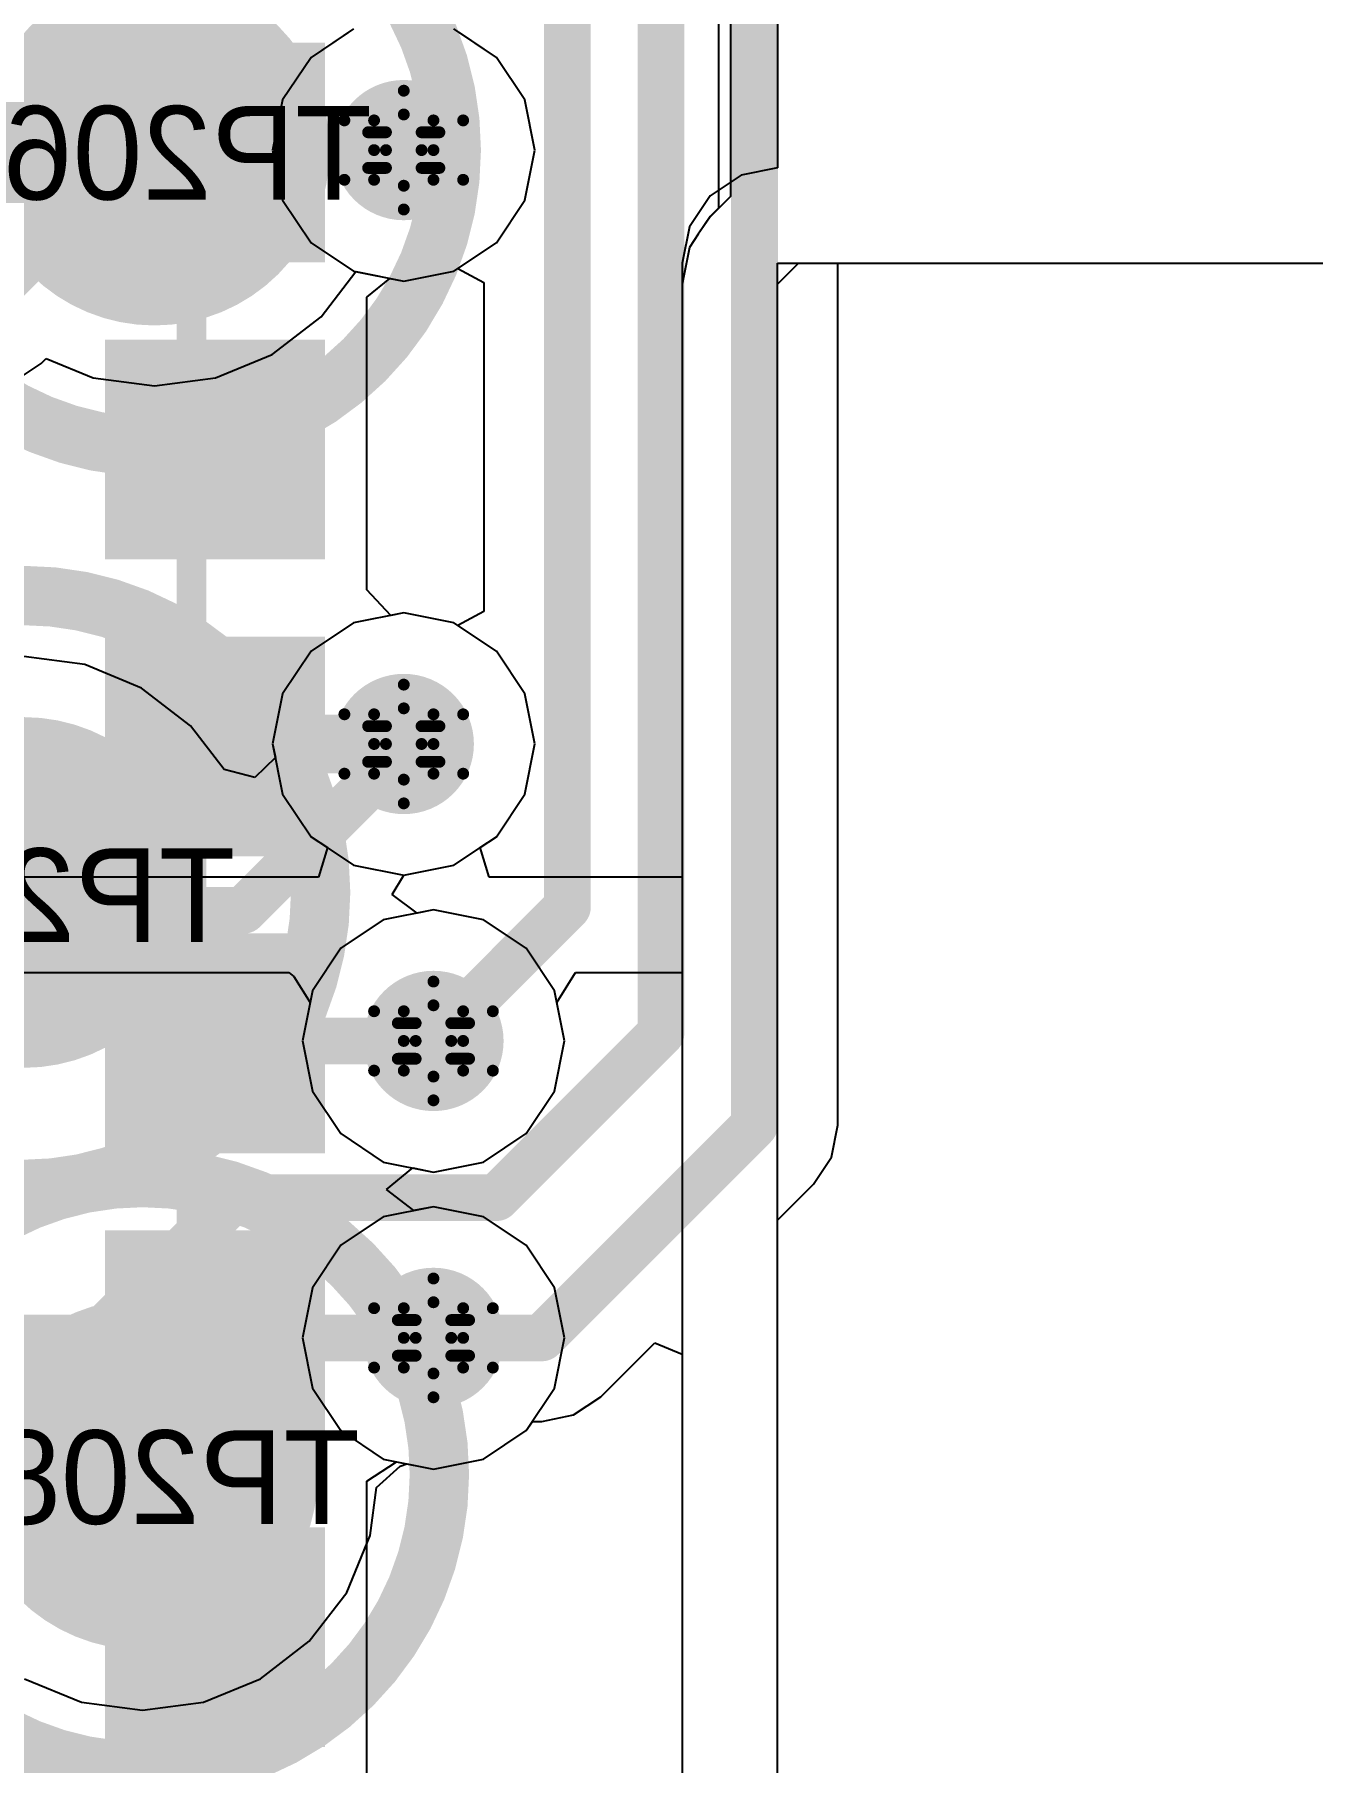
# Model space of a CAD drawing. Header units: millimetres. Extents: x 5 to 399, y 5 to 287.
# Drawn here: x 241.53 to 247, y 139.95 to 147.34 of the extents above; entities that cross this region are included whole.
import ezdxf

# ---------------------------------------------------------------- set-up
doc = ezdxf.new("R2010")
doc.units = ezdxf.units.MM
for name, color, linetype in [('BottomLayer', 5, 'Continuous'), ('BottomOverlay', 54, 'Continuous'), ('BottomPaste', 16, 'Continuous'), ('BottomSolder', 6, 'Continuous'), ('DrillDrawing', 1, 'Continuous'), ('DrillGuide', 244, 'Continuous'), ('MidLayer1', 16, 'Continuous'), ('MidLayer2', 76, 'Continuous'), ('MultiLayer', 9, 'Continuous'), ('TopLayer', 1, 'Continuous'), ('TopOverlay', 2, 'Continuous'), ('TopPaste', 8, 'Continuous'), ('TopSolder', 216, 'Continuous'), ('ViaHoleLayer', 16, 'Continuous')]:
    doc.layers.add(name, color=color, linetype=linetype)

# ---------------------------------------------------------------- blocks, each defined once
blk = doc.blocks.new('TP1_5MM_B_51')
at = {"layer": 'BottomLayer', "const_width": 0.75}
blk.add_lwpolyline([(-0.375, 0, 1), (0.375, 0, 1)], format="xyb", close=True, dxfattribs=at)
at = {"layer": 'BottomOverlay'}
for points, const_width in [([(1.27, 0, 1), (-1.27, 0, 1)], 0.254), ([(-1.3335, 0, 1), (-1.2065, 0, 1)], 0.127), ([(1.2065, 0, 1), (1.3335, 0, 1)], 0.127)]:
    blk.add_lwpolyline(points, format="xyb", close=True, dxfattribs=dict(at, const_width=const_width))
at = {"layer": 'BottomPaste', "const_width": 0.75}
blk.add_lwpolyline([(-0.375, 0, 1), (0.375, 0, 1)], format="xyb", close=True, dxfattribs=at)
at = {"layer": 'BottomSolder', "const_width": 0.75}
blk.add_lwpolyline([(-0.375, 0, 1), (0.375, 0, 1)], format="xyb", close=True, dxfattribs=at)
blk = doc.blocks.new('TP1_5MM_B_71')
at = {"layer": 'BottomLayer', "const_width": 0.75}
blk.add_lwpolyline([(-0.375, 0, 1), (0.375, 0, 1)], format="xyb", close=True, dxfattribs=at)
at = {"layer": 'BottomOverlay'}
for points, const_width in [([(1.27, 0, 1), (-1.27, 0, 1)], 0.254), ([(-1.3335, 0, 1), (-1.2065, 0, 1)], 0.127), ([(1.2065, 0, 1), (1.3335, 0, 1)], 0.127)]:
    blk.add_lwpolyline(points, format="xyb", close=True, dxfattribs=dict(at, const_width=const_width))
at = {"layer": 'BottomPaste', "const_width": 0.75}
blk.add_lwpolyline([(-0.375, 0, 1), (0.375, 0, 1)], format="xyb", close=True, dxfattribs=at)
at = {"layer": 'BottomSolder', "const_width": 0.75}
blk.add_lwpolyline([(-0.375, 0, 1), (0.375, 0, 1)], format="xyb", close=True, dxfattribs=at)
blk = doc.blocks.new('TP1_5MM_B_161')
at = {"layer": 'BottomLayer', "const_width": 0.75}
blk.add_lwpolyline([(-0.375, 0, 1), (0.375, 0, 1)], format="xyb", close=True, dxfattribs=at)
at = {"layer": 'BottomOverlay'}
for points, const_width in [([(1.27, 0, 1), (-1.27, 0, 1)], 0.254), ([(-1.3335, 0, 1), (-1.2065, 0, 1)], 0.127), ([(1.2065, 0, 1), (1.3335, 0, 1)], 0.127)]:
    blk.add_lwpolyline(points, format="xyb", close=True, dxfattribs=dict(at, const_width=const_width))
at = {"layer": 'BottomPaste', "const_width": 0.75}
blk.add_lwpolyline([(-0.375, 0, 1), (0.375, 0, 1)], format="xyb", close=True, dxfattribs=at)
at = {"layer": 'BottomSolder', "const_width": 0.75}
blk.add_lwpolyline([(-0.375, 0, 1), (0.375, 0, 1)], format="xyb", close=True, dxfattribs=at)
blk = doc.blocks.new('CON_SMD_50P_ERNI_154765_279')
at = {"layer": 'TopLayer'}
for points in [[(-12.3, 2.4), (-13.1, 2.4), (-12.3, 1.6), (-13.1, 1.6)], [(-11.03, 2.4), (-11.83, 2.4), (-11.03, 1.6), (-11.83, 1.6)], [(-9.76, 2.4), (-10.56, 2.4), (-9.76, 1.6), (-10.56, 1.6)], [(-8.49, 2.4), (-9.29, 2.4), (-8.49, 1.6), (-9.29, 1.6)], [(-7.22, 2.4), (-8.02, 2.4), (-7.22, 1.6), (-8.02, 1.6)], [(-5.95, 2.4), (-6.75, 2.4), (-5.95, 1.6), (-6.75, 1.6)]]:
    blk.add_solid(points, dxfattribs=at)
at = {"layer": 'TopOverlay', "const_width": 0.127}
for points in [[(-12.946, 2.1746, -0.414214), (-12.846, 2.2746)], [(-12.546, 2.2746, -0.414214), (-12.446, 2.1746)], [(-11.676, 2.1746, -0.414214), (-11.576, 2.2746)], [(-11.276, 2.2746, -0.414214), (-11.176, 2.1746)], [(-10.406, 2.1746, -0.414214), (-10.306, 2.2746)], [(-10.006, 2.2746, -0.414214), (-9.906, 2.1746)], [(-9.136, 2.1746, -0.414214), (-9.036, 2.2746)], [(-8.736, 2.2746, -0.414214), (-8.636, 2.1746)], [(-7.866, 2.1746, -0.414214), (-7.766, 2.2746)], [(-7.466, 2.2746, -0.414214), (-7.366, 2.1746)], [(-6.596, 2.1746, -0.414214), (-6.496, 2.2746)], [(-6.196, 2.2746, -0.414214), (-6.096, 2.1746)]]:
    blk.add_lwpolyline(points, format="xyb", dxfattribs=at)
for points in [[(-12.846, 2.2746), (-12.546, 2.2746)], [(-11.576, 2.2746), (-11.276, 2.2746)], [(-10.306, 2.2746), (-10.006, 2.2746)], [(-9.036, 2.2746), (-8.736, 2.2746)], [(-7.766, 2.2746), (-7.466, 2.2746)], [(-6.496, 2.2746), (-6.196, 2.2746)], [(-12.946, 2.1746), (-12.946, 1.6619)], [(-12.446, 2.1746), (-12.446, 1.6619)], [(-11.676, 2.1746), (-11.676, 1.6619)], [(-11.176, 2.1746), (-11.176, 1.6619)], [(-10.406, 2.1746), (-10.406, 1.6619)], [(-9.906, 2.1746), (-9.906, 1.6619)], [(-9.136, 2.1746), (-9.136, 1.6619)], [(-8.636, 2.1746), (-8.636, 1.6619)], [(-7.866, 2.1746), (-7.866, 1.6619)], [(-7.366, 2.1746), (-7.366, 1.6619)], [(-6.596, 2.1746), (-6.596, 1.6619)], [(-6.096, 2.1746), (-6.096, 1.6619)], [(-17.1501, 2.1), (-8.5, 2.1)], [(-8.5, 2.1), (17.1501, 2.1)], [(-12.946, 1.6619), (-12.946, 1.6135)], [(-12.446, 1.6619), (-12.446, 1.6135)], [(-11.676, 1.6619), (-11.676, 1.6135)], [(-11.176, 1.6619), (-11.176, 1.6135)], [(-10.406, 1.6619), (-10.406, 1.6135)], [(-9.906, 1.6619), (-9.906, 1.6135)], [(-9.136, 1.6619), (-9.136, 1.6135)], [(-8.636, 1.6619), (-8.636, 1.6135)], [(-7.866, 1.6619), (-7.866, 1.6135)], [(-7.366, 1.6619), (-7.366, 1.6135)], [(-6.596, 1.6619), (-6.596, 1.6135)], [(-6.096, 1.6619), (-6.096, 1.6135)], [(-12.946, 1.6135), (-12.446, 1.6135)], [(-11.676, 1.6135), (-11.176, 1.6135)], [(-10.406, 1.6135), (-9.906, 1.6135)], [(-9.136, 1.6135), (-8.636, 1.6135)], [(-7.866, 1.6135), (-7.366, 1.6135)], [(-6.596, 1.6135), (-6.096, 1.6135)]]:
    blk.add_lwpolyline(points, dxfattribs=at)
at = {"layer": 'TopOverlay', "const_width": 0.0635}
for points in [[(-12.8777, 2.2746, 1), (-12.8142, 2.2746, 1)], [(-12.8778, 2.2746, 1), (-12.8143, 2.2746, 1)], [(-12.5777, 2.2746, 1), (-12.5142, 2.2746, 1)], [(-12.5777, 2.2746, 1), (-12.5142, 2.2746, 1)], [(-11.6077, 2.2746, 1), (-11.5442, 2.2746, 1)], [(-11.6078, 2.2746, 1), (-11.5443, 2.2746, 1)], [(-11.3077, 2.2746, 1), (-11.2442, 2.2746, 1)], [(-11.3077, 2.2746, 1), (-11.2442, 2.2746, 1)], [(-10.3377, 2.2746, 1), (-10.2742, 2.2746, 1)], [(-10.3378, 2.2746, 1), (-10.2743, 2.2746, 1)], [(-10.0377, 2.2746, 1), (-9.9742, 2.2746, 1)], [(-10.0377, 2.2746, 1), (-9.9742, 2.2746, 1)], [(-9.0677, 2.2746, 1), (-9.0042, 2.2746, 1)], [(-9.0678, 2.2746, 1), (-9.0043, 2.2746, 1)], [(-8.7677, 2.2746, 1), (-8.7042, 2.2746, 1)], [(-8.7677, 2.2746, 1), (-8.7042, 2.2746, 1)], [(-7.7977, 2.2746, 1), (-7.7342, 2.2746, 1)], [(-7.7978, 2.2746, 1), (-7.7343, 2.2746, 1)], [(-7.4977, 2.2746, 1), (-7.4342, 2.2746, 1)], [(-7.4977, 2.2746, 1), (-7.4342, 2.2746, 1)], [(-6.5277, 2.2746, 1), (-6.4642, 2.2746, 1)], [(-6.5278, 2.2746, 1), (-6.4643, 2.2746, 1)], [(-6.2277, 2.2746, 1), (-6.1642, 2.2746, 1)], [(-6.2277, 2.2746, 1), (-6.1642, 2.2746, 1)], [(-12.9778, 2.1746, 1), (-12.9143, 2.1746, 1)], [(-12.9778, 2.1746, 1), (-12.9143, 2.1746, 1)], [(-12.4778, 2.1746, 1), (-12.4142, 2.1746, 1)], [(-12.4778, 2.1746, 1), (-12.4142, 2.1746, 1)], [(-11.7078, 2.1746, 1), (-11.6443, 2.1746, 1)], [(-11.7078, 2.1746, 1), (-11.6443, 2.1746, 1)], [(-11.2078, 2.1746, 1), (-11.1442, 2.1746, 1)], [(-11.2078, 2.1746, 1), (-11.1442, 2.1746, 1)], [(-10.4378, 2.1746, 1), (-10.3743, 2.1746, 1)], [(-10.4378, 2.1746, 1), (-10.3743, 2.1746, 1)], [(-9.9377, 2.1746, 1), (-9.8742, 2.1746, 1)], [(-9.9377, 2.1746, 1), (-9.8742, 2.1746, 1)], [(-9.1678, 2.1746, 1), (-9.1043, 2.1746, 1)], [(-9.1678, 2.1746, 1), (-9.1043, 2.1746, 1)], [(-8.6677, 2.1746, 1), (-8.6042, 2.1746, 1)], [(-8.6677, 2.1746, 1), (-8.6042, 2.1746, 1)], [(-7.8978, 2.1746, 1), (-7.8343, 2.1746, 1)], [(-7.8978, 2.1746, 1), (-7.8343, 2.1746, 1)], [(-7.3977, 2.1746, 1), (-7.3342, 2.1746, 1)], [(-7.3977, 2.1746, 1), (-7.3342, 2.1746, 1)], [(-6.6278, 2.1746, 1), (-6.5643, 2.1746, 1)], [(-6.6278, 2.1746, 1), (-6.5643, 2.1746, 1)], [(-6.1277, 2.1746, 1), (-6.0642, 2.1746, 1)], [(-6.1277, 2.1746, 1), (-6.0642, 2.1746, 1)], [(-8.5318, 2.1, 1), (-8.4683, 2.1, 1)], [(-8.5318, 2.1, 1), (-8.4683, 2.1, 1)], [(-12.9778, 1.6619, 1), (-12.9143, 1.6619, 1)], [(-12.9778, 1.6619, 1), (-12.9143, 1.6619, 1)], [(-12.4778, 1.6619, 1), (-12.4142, 1.6619, 1)], [(-12.4778, 1.6619, 1), (-12.4142, 1.6619, 1)], [(-11.7078, 1.6619, 1), (-11.6443, 1.6619, 1)], [(-11.7078, 1.6619, 1), (-11.6443, 1.6619, 1)], [(-11.2078, 1.6619, 1), (-11.1442, 1.6619, 1)], [(-11.2078, 1.6619, 1), (-11.1442, 1.6619, 1)], [(-10.4378, 1.6619, 1), (-10.3743, 1.6619, 1)], [(-10.4378, 1.6619, 1), (-10.3743, 1.6619, 1)], [(-9.9377, 1.6619, 1), (-9.8742, 1.6619, 1)], [(-9.9377, 1.6619, 1), (-9.8742, 1.6619, 1)], [(-9.1678, 1.6619, 1), (-9.1043, 1.6619, 1)], [(-9.1678, 1.6619, 1), (-9.1043, 1.6619, 1)], [(-8.6677, 1.6619, 1), (-8.6042, 1.6619, 1)], [(-8.6677, 1.6619, 1), (-8.6042, 1.6619, 1)], [(-7.8978, 1.6619, 1), (-7.8343, 1.6619, 1)], [(-7.8978, 1.6619, 1), (-7.8343, 1.6619, 1)], [(-7.3977, 1.6619, 1), (-7.3342, 1.6619, 1)], [(-7.3977, 1.6619, 1), (-7.3342, 1.6619, 1)], [(-6.6278, 1.6619, 1), (-6.5643, 1.6619, 1)], [(-6.6278, 1.6619, 1), (-6.5643, 1.6619, 1)], [(-6.1277, 1.6619, 1), (-6.0642, 1.6619, 1)], [(-6.1277, 1.6619, 1), (-6.0642, 1.6619, 1)], [(-12.9778, 1.6135, 1), (-12.9143, 1.6135, 1)], [(-12.9778, 1.6135, 1), (-12.9143, 1.6135, 1)], [(-12.4778, 1.6135, 1), (-12.4142, 1.6135, 1)], [(-12.4778, 1.6135, 1), (-12.4142, 1.6135, 1)], [(-11.7078, 1.6135, 1), (-11.6443, 1.6135, 1)], [(-11.7078, 1.6135, 1), (-11.6443, 1.6135, 1)], [(-11.2078, 1.6135, 1), (-11.1442, 1.6135, 1)], [(-11.2078, 1.6135, 1), (-11.1442, 1.6135, 1)], [(-10.4378, 1.6135, 1), (-10.3743, 1.6135, 1)], [(-10.4378, 1.6135, 1), (-10.3743, 1.6135, 1)], [(-9.9377, 1.6135, 1), (-9.8742, 1.6135, 1)], [(-9.9377, 1.6135, 1), (-9.8742, 1.6135, 1)], [(-9.1678, 1.6135, 1), (-9.1043, 1.6135, 1)], [(-9.1678, 1.6135, 1), (-9.1043, 1.6135, 1)], [(-8.6677, 1.6135, 1), (-8.6042, 1.6135, 1)], [(-8.6677, 1.6135, 1), (-8.6042, 1.6135, 1)], [(-7.8978, 1.6135, 1), (-7.8343, 1.6135, 1)], [(-7.8978, 1.6135, 1), (-7.8343, 1.6135, 1)], [(-7.3977, 1.6135, 1), (-7.3342, 1.6135, 1)], [(-7.3977, 1.6135, 1), (-7.3342, 1.6135, 1)], [(-6.6278, 1.6135, 1), (-6.5643, 1.6135, 1)], [(-6.6278, 1.6135, 1), (-6.5643, 1.6135, 1)], [(-6.1277, 1.6135, 1), (-6.0642, 1.6135, 1)], [(-6.1277, 1.6135, 1), (-6.0642, 1.6135, 1)]]:
    blk.add_lwpolyline(points, format="xyb", close=True, dxfattribs=at)
at = {"layer": 'TopPaste'}
for points in [[(-12.3, 2.4), (-13.1, 2.4), (-12.3, 1.6), (-13.1, 1.6)], [(-11.03, 2.4), (-11.83, 2.4), (-11.03, 1.6), (-11.83, 1.6)], [(-9.76, 2.4), (-10.56, 2.4), (-9.76, 1.6), (-10.56, 1.6)], [(-8.49, 2.4), (-9.29, 2.4), (-8.49, 1.6), (-9.29, 1.6)], [(-7.22, 2.4), (-8.02, 2.4), (-7.22, 1.6), (-8.02, 1.6)], [(-5.95, 2.4), (-6.75, 2.4), (-5.95, 1.6), (-6.75, 1.6)]]:
    blk.add_solid(points, dxfattribs=at)
at = {"layer": 'TopSolder'}
for points in [[(-12.23, 2.47), (-13.17, 2.47), (-12.23, 1.53), (-13.17, 1.53)], [(-10.96, 2.47), (-11.9, 2.47), (-10.96, 1.53), (-11.9, 1.53)], [(-9.69, 2.47), (-10.63, 2.47), (-9.69, 1.53), (-10.63, 1.53)], [(-8.42, 2.47), (-9.36, 2.47), (-8.42, 1.53), (-9.36, 1.53)], [(-7.15, 2.47), (-8.09, 2.47), (-7.15, 1.53), (-8.09, 1.53)], [(-5.88, 2.47), (-6.82, 2.47), (-5.88, 1.53), (-6.82, 1.53)]]:
    blk.add_solid(points, dxfattribs=at)

msp = doc.modelspace()

# ---------------------------------------------------------------- linework, layer by layer
at = {"layer": 'BottomLayer'}
for p, q in [((242.7602, 146.1324), (242.9085, 146.3257)), ((242.9085, 146.3257), (243.1138, 146.2848)), ((243.1138, 146.2848), (243.3284, 146.3275)), ((243.3284, 146.3275), (243.3449, 146.3386)), ((243.3449, 146.3386), (243.4569, 146.2787)), ((244.9707, 142.6755), (244.9707, 146.3618)), ((244.9707, 146.3618), (249.2026, 146.3618)), ((243.4569, 146.2787), (243.4569, 144.8725)), ((242.5513, 145.9721), (242.7602, 146.1324)), ((241.5627, 145.9329), (241.5846, 145.9547)), ((241.5846, 145.9547), (241.7859, 145.8713)), ((242.308, 145.8713), (242.5513, 145.9721)), ((241.447, 145.8555), (241.5627, 145.9329)), ((241.7859, 145.8713), (242.047, 145.837)), ((242.047, 145.837), (242.308, 145.8713)), ((243.1138, 144.8664), (242.8992, 144.8237)), ((243.3284, 144.8237), (243.1138, 144.8664)), ((243.4569, 144.8725), (243.3449, 144.8126)), ((242.8992, 144.8237), (242.7173, 144.7021)), ((243.3449, 144.8126), (243.3284, 144.8237)), ((242.7173, 144.7021), (242.5957, 144.5202)), ((241.7492, 144.6449), (241.4882, 144.6792)), ((241.9925, 144.5441), (241.7492, 144.6449)), ((242.2014, 144.3838), (241.9925, 144.5441)), ((242.5957, 144.5202), (242.553, 144.3056)), ((242.3454, 144.1961), (242.2014, 144.3838)), ((242.553, 144.3056), (242.5646, 144.2474)), ((242.4762, 144.1616), (242.3454, 144.1961)), ((242.5646, 144.2474), (242.4762, 144.1616)), ((244.9435, 142.539), (244.9707, 142.6755)), ((244.8661, 142.4232), (244.9435, 142.539)), ((244.7124, 142.2695), (244.8661, 142.4232)), ((244.7124, 136.7035), (244.7124, 142.2695)), ((243.9562, 141.5133), (244.1872, 141.7443)), ((244.1872, 141.7443), (244.3046, 141.6957)), ((244.3046, 141.6957), (244.3046, 136.794)), ((243.8404, 141.4359), (243.9562, 141.5133)), ((243.6373, 141.3691), (243.6638, 141.4087)), ((243.6638, 141.4087), (243.7039, 141.4087)), ((243.7039, 141.4087), (243.8404, 141.4359)), ((243.4554, 141.2475), (243.6373, 141.3691)), ((243.0983, 141.2167), (243.1269, 141.2275)), ((243.1269, 141.2275), (243.2408, 141.2048)), ((243.2408, 141.2048), (243.4554, 141.2475)), ((242.9975, 141.1256), (243.0983, 141.2167)), ((242.9705, 140.9203), (242.9975, 141.1256)), ((242.8697, 140.6771), (242.9705, 140.9203)), ((242.7094, 140.4682), (242.8697, 140.6771)), ((242.5005, 140.3079), (242.7094, 140.4682)), ((241.4919, 140.3079), (241.7351, 140.2071)), ((242.2572, 140.2071), (242.5005, 140.3079)), ((241.7351, 140.2071), (241.9962, 140.1728)), ((241.9962, 140.1728), (242.2572, 140.2071))]:
    msp.add_line(p, q, dxfattribs=at)
at = {"layer": 'BottomLayer', "const_width": 0.2}
for points in [[(244.6138, 142.6755), (244.6138, 148.7115)], [(244.2138, 143.0688), (244.2138, 148.5458)], [(243.8138, 143.6086), (243.8138, 148.3801)], [(241.3104, 146.1852), (241.9708, 146.8456)], [(241.5644, 146.744), (241.666, 146.8456)], [(241.666, 146.8456), (241.9708, 146.8456)], [(241.9708, 146.8456), (242.047, 146.8456)], [(242.047, 146.8456), (243.1138, 146.8456)], [(243.1138, 144.2802), (243.1138, 144.3056)], [(242.428, 143.5944), (243.1138, 144.2802)], [(239.2022, 143.5944), (242.428, 143.5944)], [(243.2408, 143.0356), (243.8138, 143.6086)], [(243.5106, 142.3656), (244.2138, 143.0688)], [(243.7039, 141.7656), (244.6138, 142.6755)], [(241.793, 141.7656), (242.393, 142.3656)], [(242.393, 142.3656), (243.5106, 142.3656)], [(240.1928, 141.7656), (241.793, 141.7656)], [(243.2408, 141.7656), (243.7039, 141.7656)]]:
    msp.add_lwpolyline(points, dxfattribs=at)
at = {"layer": 'BottomLayer'}
for points, const_width in [([(242.9638, 146.8456, 1), (243.2638, 146.8456, 1)], 0.3), ([(241.616, 146.8456, 1), (241.716, 146.8456, 1)], 0.1), ([(241.616, 146.8456, 1), (241.716, 146.8456, 1)], 0.1), ([(241.9208, 146.8456, 1), (242.0208, 146.8456, 1)], 0.1), ([(241.9208, 146.8456, 1), (242.0208, 146.8456, 1)], 0.1), ([(241.9208, 146.8456, 1), (242.0208, 146.8456, 1)], 0.1), ([(241.997, 146.8456, 1), (242.097, 146.8456, 1)], 0.1), ([(241.997, 146.8456, 1), (242.097, 146.8456, 1)], 0.1), ([(243.0638, 146.8456, 1), (243.1638, 146.8456, 1)], 0.1), ([(241.5144, 146.744, 1), (241.6144, 146.744, 1)], 0.1), ([(242.9638, 144.3056, 1), (243.2638, 144.3056, 1)], 0.3), ([(243.0638, 144.3056, 1), (243.1638, 144.3056, 1)], 0.1), ([(243.0638, 144.2802, 1), (243.1638, 144.2802, 1)], 0.1), ([(243.0638, 144.2802, 1), (243.1638, 144.2802, 1)], 0.1), ([(242.378, 143.5944, 1), (242.478, 143.5944, 1)], 0.1), ([(242.378, 143.5944, 1), (242.478, 143.5944, 1)], 0.1), ([(243.7638, 143.6086, 1), (243.8638, 143.6086, 1)], 0.1), ([(243.7638, 143.6086, 1), (243.8638, 143.6086, 1)], 0.1), ([(243.0908, 143.0356, 1), (243.3908, 143.0356, 1)], 0.3), ([(244.1638, 143.0688, 1), (244.2638, 143.0688, 1)], 0.1), ([(244.1638, 143.0688, 1), (244.2638, 143.0688, 1)], 0.1), ([(243.1908, 143.0356, 1), (243.2908, 143.0356, 1)], 0.1), ([(244.5638, 142.6755, 1), (244.6638, 142.6755, 1)], 0.1), ([(244.5638, 142.6755, 1), (244.6638, 142.6755, 1)], 0.1), ([(242.343, 142.3656, 1), (242.443, 142.3656, 1)], 0.1), ([(242.343, 142.3656, 1), (242.443, 142.3656, 1)], 0.1), ([(243.4606, 142.3656, 1), (243.5606, 142.3656, 1)], 0.1), ([(243.4606, 142.3656, 1), (243.5606, 142.3656, 1)], 0.1), ([(243.0908, 141.7656, 1), (243.3908, 141.7656, 1)], 0.3), ([(241.743, 141.7656, 1), (241.843, 141.7656, 1)], 0.1), ([(241.743, 141.7656, 1), (241.843, 141.7656, 1)], 0.1), ([(243.1908, 141.7656, 1), (243.2908, 141.7656, 1)], 0.1), ([(243.6539, 141.7656, 1), (243.7539, 141.7656, 1)], 0.1), ([(243.6539, 141.7656, 1), (243.7539, 141.7656, 1)], 0.1)]:
    msp.add_lwpolyline(points, format="xyb", close=True, dxfattribs=dict(at, const_width=const_width))
at = {"layer": 'DrillDrawing', "const_width": 0.0508}
for points in [[(242.9868, 146.9726), (243.1138, 147.0996)], [(243.1138, 147.0996), (243.2408, 146.9726)], [(242.8598, 146.9726), (242.9868, 146.8456)], [(242.8598, 146.9726), (242.9868, 146.9726)], [(243.0376, 146.9218), (243.1138, 146.998)], [(243.1138, 146.998), (243.19, 146.9218)], [(243.2408, 146.9726), (243.3678, 146.9726)], [(243.2408, 146.8456), (243.3678, 146.9726)], [(242.9614, 146.9218), (243.0376, 146.8456)], [(242.9614, 146.9218), (243.0376, 146.9218)], [(243.19, 146.9218), (243.2662, 146.9218)], [(243.19, 146.8456), (243.2662, 146.9218)], [(242.8598, 146.7186), (242.9868, 146.8456)], [(242.9614, 146.7694), (243.0376, 146.8456)], [(243.19, 146.8456), (243.2662, 146.7694)], [(243.2408, 146.8456), (243.3678, 146.7186)], [(242.9614, 146.7694), (243.0376, 146.7694)], [(243.0376, 146.7694), (243.1138, 146.6932)], [(243.1138, 146.6932), (243.19, 146.7694)], [(243.19, 146.7694), (243.2662, 146.7694)], [(242.8598, 146.7186), (242.9868, 146.7186)], [(242.9868, 146.7186), (243.1138, 146.5916)], [(243.1138, 146.5916), (243.2408, 146.7186)], [(243.2408, 146.7186), (243.3678, 146.7186)], [(242.9868, 144.4326), (243.1138, 144.5596)], [(243.1138, 144.5596), (243.2408, 144.4326)], [(243.0376, 144.3818), (243.1138, 144.458)], [(243.1138, 144.458), (243.19, 144.3818)], [(242.8598, 144.4326), (242.9868, 144.3056)], [(242.8598, 144.4326), (242.9868, 144.4326)], [(242.9614, 144.3818), (243.0376, 144.3056)], [(242.9614, 144.3818), (243.0376, 144.3818)], [(243.19, 144.3818), (243.2662, 144.3818)], [(243.19, 144.3056), (243.2662, 144.3818)], [(243.2408, 144.4326), (243.3678, 144.4326)], [(243.2408, 144.3056), (243.3678, 144.4326)], [(242.8598, 144.1786), (242.9868, 144.3056)], [(242.9614, 144.2294), (243.0376, 144.3056)], [(243.19, 144.3056), (243.2662, 144.2294)], [(243.2408, 144.3056), (243.3678, 144.1786)], [(242.9614, 144.2294), (243.0376, 144.2294)], [(243.0376, 144.2294), (243.1138, 144.1532)], [(243.1138, 144.1532), (243.19, 144.2294)], [(243.19, 144.2294), (243.2662, 144.2294)], [(242.8598, 144.1786), (242.9868, 144.1786)], [(242.9868, 144.1786), (243.1138, 144.0516)], [(243.1138, 144.0516), (243.2408, 144.1786)], [(243.2408, 144.1786), (243.3678, 144.1786)], [(243.1138, 143.1626), (243.2408, 143.2896)], [(243.2408, 143.2896), (243.3678, 143.1626)], [(242.9868, 143.1626), (243.1138, 143.0356)], [(242.9868, 143.1626), (243.1138, 143.1626)], [(243.1646, 143.1118), (243.2408, 143.188)], [(243.2408, 143.188), (243.317, 143.1118)], [(243.3678, 143.1626), (243.4948, 143.1626)], [(243.3678, 143.0356), (243.4948, 143.1626)], [(243.0884, 143.1118), (243.1646, 143.0356)], [(243.0884, 143.1118), (243.1646, 143.1118)], [(243.317, 143.1118), (243.3932, 143.1118)], [(243.317, 143.0356), (243.3932, 143.1118)], [(242.9868, 142.9086), (243.1138, 143.0356)], [(243.0884, 142.9594), (243.1646, 143.0356)], [(243.317, 143.0356), (243.3932, 142.9594)], [(243.3678, 143.0356), (243.4948, 142.9086)], [(242.9868, 142.9086), (243.1138, 142.9086)], [(243.0884, 142.9594), (243.1646, 142.9594)], [(243.1138, 142.9086), (243.2408, 142.7816)], [(243.1646, 142.9594), (243.2408, 142.8832)], [(243.2408, 142.8832), (243.317, 142.9594)], [(243.2408, 142.7816), (243.3678, 142.9086)], [(243.317, 142.9594), (243.3932, 142.9594)], [(243.3678, 142.9086), (243.4948, 142.9086)], [(243.1138, 141.8926), (243.2408, 142.0196)], [(243.2408, 142.0196), (243.3678, 141.8926)], [(242.9868, 141.8926), (243.1138, 141.7656)], [(242.9868, 141.8926), (243.1138, 141.8926)], [(243.1646, 141.8418), (243.2408, 141.918)], [(243.2408, 141.918), (243.317, 141.8418)], [(243.3678, 141.8926), (243.4948, 141.8926)], [(243.3678, 141.7656), (243.4948, 141.8926)], [(243.0884, 141.8418), (243.1646, 141.7656)], [(243.0884, 141.8418), (243.1646, 141.8418)], [(243.317, 141.8418), (243.3932, 141.8418)], [(243.317, 141.7656), (243.3932, 141.8418)], [(242.9868, 141.6386), (243.1138, 141.7656)], [(243.0884, 141.6894), (243.1646, 141.7656)], [(243.317, 141.7656), (243.3932, 141.6894)], [(243.3678, 141.7656), (243.4948, 141.6386)], [(243.0884, 141.6894), (243.1646, 141.6894)], [(243.1646, 141.6894), (243.2408, 141.6132)], [(243.2408, 141.6132), (243.317, 141.6894)], [(243.317, 141.6894), (243.3932, 141.6894)], [(242.9868, 141.6386), (243.1138, 141.6386)], [(243.1138, 141.6386), (243.2408, 141.5116)], [(243.2408, 141.5116), (243.3678, 141.6386)], [(243.3678, 141.6386), (243.4948, 141.6386)]]:
    msp.add_lwpolyline(points, dxfattribs=at)
at = {"layer": 'DrillDrawing', "const_width": 0.0254}
for points in [[(243.1011, 147.0996, 1), (243.1265, 147.0996, 1)], [(243.1011, 147.0996, 1), (243.1265, 147.0996, 1)], [(242.8471, 146.9726, 1), (242.8725, 146.9726, 1)], [(242.8471, 146.9726, 1), (242.8725, 146.9726, 1)], [(242.9741, 146.9726, 1), (242.9995, 146.9726, 1)], [(242.9741, 146.9726, 1), (242.9995, 146.9726, 1)], [(243.1011, 146.998, 1), (243.1265, 146.998, 1)], [(243.1011, 146.998, 1), (243.1265, 146.998, 1)], [(243.2281, 146.9726, 1), (243.2535, 146.9726, 1)], [(243.2281, 146.9726, 1), (243.2535, 146.9726, 1)], [(243.3551, 146.9726, 1), (243.3805, 146.9726, 1)], [(243.3551, 146.9726, 1), (243.3805, 146.9726, 1)], [(242.9487, 146.9218, 1), (242.9741, 146.9218, 1)], [(242.9487, 146.9218, 1), (242.9741, 146.9218, 1)], [(243.0249, 146.9218, 1), (243.0503, 146.9218, 1)], [(243.0249, 146.9218, 1), (243.0503, 146.9218, 1)], [(243.1773, 146.9218, 1), (243.2027, 146.9218, 1)], [(243.1773, 146.9218, 1), (243.2027, 146.9218, 1)], [(243.2535, 146.9218, 1), (243.2789, 146.9218, 1)], [(243.2535, 146.9218, 1), (243.2789, 146.9218, 1)], [(242.9741, 146.8456, 1), (242.9995, 146.8456, 1)], [(242.9741, 146.8456, 1), (242.9995, 146.8456, 1)], [(243.0249, 146.8456, 1), (243.0503, 146.8456, 1)], [(243.0249, 146.8456, 1), (243.0503, 146.8456, 1)], [(243.1773, 146.8456, 1), (243.2027, 146.8456, 1)], [(243.1773, 146.8456, 1), (243.2027, 146.8456, 1)], [(243.2281, 146.8456, 1), (243.2535, 146.8456, 1)], [(243.2281, 146.8456, 1), (243.2535, 146.8456, 1)], [(242.9487, 146.7694, 1), (242.9741, 146.7694, 1)], [(242.9487, 146.7694, 1), (242.9741, 146.7694, 1)], [(243.0249, 146.7694, 1), (243.0503, 146.7694, 1)], [(243.0249, 146.7694, 1), (243.0503, 146.7694, 1)], [(243.1773, 146.7694, 1), (243.2027, 146.7694, 1)], [(243.1773, 146.7694, 1), (243.2027, 146.7694, 1)], [(243.2535, 146.7694, 1), (243.2789, 146.7694, 1)], [(243.2535, 146.7694, 1), (243.2789, 146.7694, 1)], [(242.8471, 146.7186, 1), (242.8725, 146.7186, 1)], [(242.8471, 146.7186, 1), (242.8725, 146.7186, 1)], [(242.9741, 146.7186, 1), (242.9995, 146.7186, 1)], [(242.9741, 146.7186, 1), (242.9995, 146.7186, 1)], [(243.1011, 146.6932, 1), (243.1265, 146.6932, 1)], [(243.1011, 146.6932, 1), (243.1265, 146.6932, 1)], [(243.2281, 146.7186, 1), (243.2535, 146.7186, 1)], [(243.2281, 146.7186, 1), (243.2535, 146.7186, 1)], [(243.3551, 146.7186, 1), (243.3805, 146.7186, 1)], [(243.3551, 146.7186, 1), (243.3805, 146.7186, 1)], [(243.1011, 146.5916, 1), (243.1265, 146.5916, 1)], [(243.1011, 146.5916, 1), (243.1265, 146.5916, 1)], [(243.1011, 144.5596, 1), (243.1265, 144.5596, 1)], [(243.1011, 144.5596, 1), (243.1265, 144.5596, 1)], [(243.1011, 144.458, 1), (243.1265, 144.458, 1)], [(243.1011, 144.458, 1), (243.1265, 144.458, 1)], [(242.8471, 144.4326, 1), (242.8725, 144.4326, 1)], [(242.8471, 144.4326, 1), (242.8725, 144.4326, 1)], [(242.9487, 144.3818, 1), (242.9741, 144.3818, 1)], [(242.9487, 144.3818, 1), (242.9741, 144.3818, 1)], [(242.9741, 144.4326, 1), (242.9995, 144.4326, 1)], [(242.9741, 144.4326, 1), (242.9995, 144.4326, 1)], [(243.0249, 144.3818, 1), (243.0503, 144.3818, 1)], [(243.0249, 144.3818, 1), (243.0503, 144.3818, 1)], [(243.1773, 144.3818, 1), (243.2027, 144.3818, 1)], [(243.1773, 144.3818, 1), (243.2027, 144.3818, 1)], [(243.2281, 144.4326, 1), (243.2535, 144.4326, 1)], [(243.2281, 144.4326, 1), (243.2535, 144.4326, 1)], [(243.2535, 144.3818, 1), (243.2789, 144.3818, 1)], [(243.2535, 144.3818, 1), (243.2789, 144.3818, 1)], [(243.3551, 144.4326, 1), (243.3805, 144.4326, 1)], [(243.3551, 144.4326, 1), (243.3805, 144.4326, 1)], [(242.9741, 144.3056, 1), (242.9995, 144.3056, 1)], [(242.9741, 144.3056, 1), (242.9995, 144.3056, 1)], [(243.0249, 144.3056, 1), (243.0503, 144.3056, 1)], [(243.0249, 144.3056, 1), (243.0503, 144.3056, 1)], [(243.1773, 144.3056, 1), (243.2027, 144.3056, 1)], [(243.1773, 144.3056, 1), (243.2027, 144.3056, 1)], [(243.2281, 144.3056, 1), (243.2535, 144.3056, 1)], [(243.2281, 144.3056, 1), (243.2535, 144.3056, 1)], [(242.9487, 144.2294, 1), (242.9741, 144.2294, 1)], [(242.9487, 144.2294, 1), (242.9741, 144.2294, 1)], [(243.0249, 144.2294, 1), (243.0503, 144.2294, 1)], [(243.0249, 144.2294, 1), (243.0503, 144.2294, 1)], [(243.1773, 144.2294, 1), (243.2027, 144.2294, 1)], [(243.1773, 144.2294, 1), (243.2027, 144.2294, 1)], [(243.2535, 144.2294, 1), (243.2789, 144.2294, 1)], [(243.2535, 144.2294, 1), (243.2789, 144.2294, 1)], [(242.8471, 144.1786, 1), (242.8725, 144.1786, 1)], [(242.8471, 144.1786, 1), (242.8725, 144.1786, 1)], [(242.9741, 144.1786, 1), (242.9995, 144.1786, 1)], [(242.9741, 144.1786, 1), (242.9995, 144.1786, 1)], [(243.1011, 144.1532, 1), (243.1265, 144.1532, 1)], [(243.1011, 144.1532, 1), (243.1265, 144.1532, 1)], [(243.2281, 144.1786, 1), (243.2535, 144.1786, 1)], [(243.2281, 144.1786, 1), (243.2535, 144.1786, 1)], [(243.3551, 144.1786, 1), (243.3805, 144.1786, 1)], [(243.3551, 144.1786, 1), (243.3805, 144.1786, 1)], [(243.1011, 144.0516, 1), (243.1265, 144.0516, 1)], [(243.1011, 144.0516, 1), (243.1265, 144.0516, 1)], [(243.2281, 143.2896, 1), (243.2535, 143.2896, 1)], [(243.2281, 143.2896, 1), (243.2535, 143.2896, 1)], [(242.9741, 143.1626, 1), (242.9995, 143.1626, 1)], [(242.9741, 143.1626, 1), (242.9995, 143.1626, 1)], [(243.1011, 143.1626, 1), (243.1265, 143.1626, 1)], [(243.1011, 143.1626, 1), (243.1265, 143.1626, 1)], [(243.2281, 143.188, 1), (243.2535, 143.188, 1)], [(243.2281, 143.188, 1), (243.2535, 143.188, 1)], [(243.3551, 143.1626, 1), (243.3805, 143.1626, 1)], [(243.3551, 143.1626, 1), (243.3805, 143.1626, 1)], [(243.4821, 143.1626, 1), (243.5075, 143.1626, 1)], [(243.4821, 143.1626, 1), (243.5075, 143.1626, 1)], [(243.0757, 143.1118, 1), (243.1011, 143.1118, 1)], [(243.0757, 143.1118, 1), (243.1011, 143.1118, 1)], [(243.1519, 143.1118, 1), (243.1773, 143.1118, 1)], [(243.1519, 143.1118, 1), (243.1773, 143.1118, 1)], [(243.3043, 143.1118, 1), (243.3297, 143.1118, 1)], [(243.3043, 143.1118, 1), (243.3297, 143.1118, 1)], [(243.3805, 143.1118, 1), (243.4059, 143.1118, 1)], [(243.3805, 143.1118, 1), (243.4059, 143.1118, 1)], [(243.1011, 143.0356, 1), (243.1265, 143.0356, 1)], [(243.1011, 143.0356, 1), (243.1265, 143.0356, 1)], [(243.1519, 143.0356, 1), (243.1773, 143.0356, 1)], [(243.1519, 143.0356, 1), (243.1773, 143.0356, 1)], [(243.3043, 143.0356, 1), (243.3297, 143.0356, 1)], [(243.3043, 143.0356, 1), (243.3297, 143.0356, 1)], [(243.3551, 143.0356, 1), (243.3805, 143.0356, 1)], [(243.3551, 143.0356, 1), (243.3805, 143.0356, 1)], [(242.9741, 142.9086, 1), (242.9995, 142.9086, 1)], [(242.9741, 142.9086, 1), (242.9995, 142.9086, 1)], [(243.0757, 142.9594, 1), (243.1011, 142.9594, 1)], [(243.0757, 142.9594, 1), (243.1011, 142.9594, 1)], [(243.1011, 142.9086, 1), (243.1265, 142.9086, 1)], [(243.1011, 142.9086, 1), (243.1265, 142.9086, 1)], [(243.1519, 142.9594, 1), (243.1773, 142.9594, 1)], [(243.1519, 142.9594, 1), (243.1773, 142.9594, 1)], [(243.3043, 142.9594, 1), (243.3297, 142.9594, 1)], [(243.3043, 142.9594, 1), (243.3297, 142.9594, 1)], [(243.3551, 142.9086, 1), (243.3805, 142.9086, 1)], [(243.3551, 142.9086, 1), (243.3805, 142.9086, 1)], [(243.3805, 142.9594, 1), (243.4059, 142.9594, 1)], [(243.3805, 142.9594, 1), (243.4059, 142.9594, 1)], [(243.4821, 142.9086, 1), (243.5075, 142.9086, 1)], [(243.4821, 142.9086, 1), (243.5075, 142.9086, 1)], [(243.2281, 142.8832, 1), (243.2535, 142.8832, 1)], [(243.2281, 142.8832, 1), (243.2535, 142.8832, 1)], [(243.2281, 142.7816, 1), (243.2535, 142.7816, 1)], [(243.2281, 142.7816, 1), (243.2535, 142.7816, 1)], [(243.2281, 142.0196, 1), (243.2535, 142.0196, 1)], [(243.2281, 142.0196, 1), (243.2535, 142.0196, 1)], [(242.9741, 141.8926, 1), (242.9995, 141.8926, 1)], [(242.9741, 141.8926, 1), (242.9995, 141.8926, 1)], [(243.1011, 141.8926, 1), (243.1265, 141.8926, 1)], [(243.1011, 141.8926, 1), (243.1265, 141.8926, 1)], [(243.2281, 141.918, 1), (243.2535, 141.918, 1)], [(243.2281, 141.918, 1), (243.2535, 141.918, 1)], [(243.3551, 141.8926, 1), (243.3805, 141.8926, 1)], [(243.3551, 141.8926, 1), (243.3805, 141.8926, 1)], [(243.4821, 141.8926, 1), (243.5075, 141.8926, 1)], [(243.4821, 141.8926, 1), (243.5075, 141.8926, 1)], [(243.0757, 141.8418, 1), (243.1011, 141.8418, 1)], [(243.0757, 141.8418, 1), (243.1011, 141.8418, 1)], [(243.1519, 141.8418, 1), (243.1773, 141.8418, 1)], [(243.1519, 141.8418, 1), (243.1773, 141.8418, 1)], [(243.3043, 141.8418, 1), (243.3297, 141.8418, 1)], [(243.3043, 141.8418, 1), (243.3297, 141.8418, 1)], [(243.3805, 141.8418, 1), (243.4059, 141.8418, 1)], [(243.3805, 141.8418, 1), (243.4059, 141.8418, 1)], [(243.1011, 141.7656, 1), (243.1265, 141.7656, 1)], [(243.1011, 141.7656, 1), (243.1265, 141.7656, 1)], [(243.1519, 141.7656, 1), (243.1773, 141.7656, 1)], [(243.1519, 141.7656, 1), (243.1773, 141.7656, 1)], [(243.3043, 141.7656, 1), (243.3297, 141.7656, 1)], [(243.3043, 141.7656, 1), (243.3297, 141.7656, 1)], [(243.3551, 141.7656, 1), (243.3805, 141.7656, 1)], [(243.3551, 141.7656, 1), (243.3805, 141.7656, 1)], [(243.0757, 141.6894, 1), (243.1011, 141.6894, 1)], [(243.0757, 141.6894, 1), (243.1011, 141.6894, 1)], [(243.1519, 141.6894, 1), (243.1773, 141.6894, 1)], [(243.1519, 141.6894, 1), (243.1773, 141.6894, 1)], [(243.3043, 141.6894, 1), (243.3297, 141.6894, 1)], [(243.3043, 141.6894, 1), (243.3297, 141.6894, 1)], [(243.3805, 141.6894, 1), (243.4059, 141.6894, 1)], [(243.3805, 141.6894, 1), (243.4059, 141.6894, 1)], [(242.9741, 141.6386, 1), (242.9995, 141.6386, 1)], [(242.9741, 141.6386, 1), (242.9995, 141.6386, 1)], [(243.1011, 141.6386, 1), (243.1265, 141.6386, 1)], [(243.1011, 141.6386, 1), (243.1265, 141.6386, 1)], [(243.2281, 141.6132, 1), (243.2535, 141.6132, 1)], [(243.2281, 141.6132, 1), (243.2535, 141.6132, 1)], [(243.3551, 141.6386, 1), (243.3805, 141.6386, 1)], [(243.3551, 141.6386, 1), (243.3805, 141.6386, 1)], [(243.4821, 141.6386, 1), (243.5075, 141.6386, 1)], [(243.4821, 141.6386, 1), (243.5075, 141.6386, 1)], [(243.2281, 141.5116, 1), (243.2535, 141.5116, 1)], [(243.2281, 141.5116, 1), (243.2535, 141.5116, 1)]]:
    msp.add_lwpolyline(points, format="xyb", close=True, dxfattribs=at)
at = {"layer": 'DrillGuide', "const_width": 0.125}
for points in [[(243.0513, 146.8456, 1), (243.1763, 146.8456, 1)], [(243.0513, 144.3056, 1), (243.1763, 144.3056, 1)], [(243.1783, 143.0356, 1), (243.3033, 143.0356, 1)], [(243.1783, 141.7656, 1), (243.3033, 141.7656, 1)]]:
    msp.add_lwpolyline(points, format="xyb", close=True, dxfattribs=at)
at = {"layer": 'MidLayer1'}
for p, q in [((244.5108, 148.0154), (244.5108, 146.6477)), ((242.8992, 147.3637), (242.7173, 147.2421)), ((243.5103, 147.2421), (243.3284, 147.3637)), ((242.7173, 147.2421), (242.5957, 147.0602)), ((243.6319, 147.0602), (243.5103, 147.2421)), ((242.5957, 147.0602), (242.553, 146.8456)), ((243.6746, 146.8456), (243.6319, 147.0602)), ((242.553, 146.8456), (242.5957, 146.631)), ((243.6319, 146.631), (243.6746, 146.8456)), ((242.5957, 146.631), (242.7173, 146.4491)), ((243.5103, 146.4491), (243.6319, 146.631)), ((244.5108, 146.6477), (244.424, 146.5609)), ((244.424, 146.5609), (244.3737, 146.4856)), ((244.424, 146.5609), (244.424, 146.5609)), ((244.424, 146.5609), (244.424, 146.5609)), ((244.3737, 146.4856), (244.3356, 146.4286)), ((242.7173, 146.4491), (242.8992, 146.3275)), ((243.3284, 146.3275), (243.5103, 146.4491)), ((244.3356, 146.4286), (244.3229, 146.3649)), ((244.3356, 146.4286), (244.3356, 146.4286)), ((244.3356, 146.4286), (244.3356, 146.4286)), ((242.8992, 146.3275), (243.1138, 146.2848)), ((243.1138, 146.2848), (243.3284, 146.3275)), ((244.3229, 146.3649), (244.3045, 146.2725)), ((244.7124, 146.2725), (244.8022, 146.3623)), ((244.8022, 146.3623), (249.2026, 146.3615)), ((244.3045, 146.2725), (244.3046, 146.2725)), ((244.3046, 146.2725), (244.3045, 146.2725)), ((244.3045, 146.2725), (244.3045, 143.7354)), ((244.7124, 136.7035), (244.7124, 146.2725)), ((243.1138, 144.8664), (242.8992, 144.8237)), ((243.3284, 144.8237), (243.1138, 144.8664)), ((242.8992, 144.8237), (242.7173, 144.7021)), ((243.5103, 144.7021), (243.3284, 144.8237)), ((242.7173, 144.7021), (242.5957, 144.5202)), ((243.6319, 144.5202), (243.5103, 144.7021)), ((242.5957, 144.5202), (242.553, 144.3056)), ((243.6746, 144.3056), (243.6319, 144.5202)), ((242.553, 144.3056), (242.5957, 144.091)), ((243.6319, 144.091), (243.6746, 144.3056)), ((242.5957, 144.091), (242.7173, 143.9091)), ((243.5103, 143.9091), (243.6319, 144.091)), ((242.7173, 143.9091), (242.7871, 143.8624)), ((243.4405, 143.8624), (243.5103, 143.9091)), ((242.7871, 143.8624), (242.7486, 143.7354)), ((243.479, 143.7354), (243.4405, 143.8624)), ((242.7486, 143.7354), (239.5324, 143.7354)), ((244.3045, 143.7354), (243.479, 143.7354)), ((240.76, 143.3276), (242.6217, 143.3276)), ((242.6217, 143.3276), (242.644, 143.3105)), ((242.644, 143.3105), (242.7128, 143.2006)), ((243.7688, 143.2006), (243.8483, 143.3276)), ((243.8483, 143.3276), (244.3045, 143.3276)), ((244.3045, 143.3276), (244.3045, 143.2006)), ((242.7128, 143.2006), (242.68, 143.0356)), ((243.8016, 143.0356), (243.7688, 143.2006)), ((244.3045, 143.2006), (244.3046, 136.794)), ((242.68, 143.0356), (242.7227, 142.821)), ((243.7589, 142.821), (243.8016, 143.0356)), ((242.7227, 142.821), (242.8443, 142.6391)), ((243.6373, 142.6391), (243.7589, 142.821)), ((242.8443, 142.6391), (243.0262, 142.5175)), ((243.4554, 142.5175), (243.6373, 142.6391)), ((243.0262, 142.5175), (243.2408, 142.4748)), ((243.2408, 142.4748), (243.4554, 142.5175)), ((243.0262, 142.2837), (242.8443, 142.1621)), ((243.2408, 142.3264), (243.0262, 142.2837)), ((243.4554, 142.2837), (243.2408, 142.3264)), ((243.6373, 142.1621), (243.4554, 142.2837)), ((242.8443, 142.1621), (242.7227, 141.9802)), ((243.7589, 141.9802), (243.6373, 142.1621)), ((242.7227, 141.9802), (242.68, 141.7656)), ((243.8016, 141.7656), (243.7589, 141.9802)), ((242.68, 141.7656), (242.7227, 141.551)), ((243.7589, 141.551), (243.8016, 141.7656)), ((242.7227, 141.551), (242.8443, 141.3691)), ((243.6373, 141.3691), (243.7589, 141.551)), ((242.8443, 141.3691), (243.0262, 141.2475)), ((243.4554, 141.2475), (243.6373, 141.3691)), ((243.0262, 141.2475), (243.2408, 141.2048)), ((243.2408, 141.2048), (243.4554, 141.2475))]:
    msp.add_line(p, q, dxfattribs=at)
at = {"layer": 'MidLayer1', "const_width": 0.3}
for points in [[(242.9638, 146.8456, 1), (243.2638, 146.8456, 1)], [(242.9638, 144.3056, 1), (243.2638, 144.3056, 1)], [(243.0908, 143.0356, 1), (243.3908, 143.0356, 1)], [(243.0908, 141.7656, 1), (243.3908, 141.7656, 1)]]:
    msp.add_lwpolyline(points, format="xyb", close=True, dxfattribs=at)
at = {"layer": 'MidLayer2'}
for p, q in [((244.46, 148.0494), (244.46, 146.597)), ((242.8755, 147.3479), (242.7173, 147.2421)), ((243.5103, 147.2421), (243.3521, 147.3479)), ((242.7173, 147.2421), (242.5957, 147.0602)), ((243.6319, 147.0602), (243.5103, 147.2421)), ((242.5957, 147.0602), (242.553, 146.8456)), ((243.6746, 146.8456), (243.6319, 147.0602)), ((242.553, 146.8456), (242.5957, 146.631)), ((243.6319, 146.631), (243.6746, 146.8456)), ((242.5957, 146.631), (242.7173, 146.4491)), ((243.5103, 146.4491), (243.6319, 146.631)), ((244.424, 146.561), (244.3737, 146.4858)), ((244.46, 146.597), (244.424, 146.5611)), ((244.424, 146.5611), (244.424, 146.5611)), ((244.424, 146.5611), (244.424, 146.561)), ((244.3737, 146.4858), (244.3356, 146.4288)), ((242.7173, 146.4491), (242.8992, 146.3275)), ((243.3284, 146.3275), (243.5103, 146.4491)), ((244.3356, 146.4287), (244.3229, 146.365)), ((244.3356, 146.4288), (244.3356, 146.4287)), ((244.3356, 146.4287), (244.3356, 146.4287)), ((242.8992, 146.3275), (243.1138, 146.2848)), ((243.1138, 146.2848), (243.3284, 146.3275)), ((244.3229, 146.365), (244.3045, 146.2727)), ((244.7124, 146.2727), (244.8022, 146.3625)), ((244.8022, 146.3625), (249.2026, 146.3617)), ((244.3045, 146.2727), (244.3046, 146.2727)), ((244.3046, 146.2727), (244.3045, 146.2727)), ((244.3045, 146.2727), (244.3046, 136.794)), ((244.7124, 136.7035), (244.7124, 146.2727)), ((243.1138, 144.8664), (242.8992, 144.8237)), ((243.3284, 144.8237), (243.1138, 144.8664)), ((242.8992, 144.8237), (242.7173, 144.7021)), ((243.5103, 144.7021), (243.3284, 144.8237)), ((242.7173, 144.7021), (242.5957, 144.5202)), ((243.6319, 144.5202), (243.5103, 144.7021)), ((242.5957, 144.5202), (242.553, 144.3056)), ((243.6746, 144.3056), (243.6319, 144.5202)), ((242.553, 144.3056), (242.5957, 144.091)), ((243.6319, 144.091), (243.6746, 144.3056)), ((242.5957, 144.091), (242.7173, 143.9091)), ((243.5103, 143.9091), (243.6319, 144.091)), ((242.7173, 143.9091), (242.8992, 143.7875)), ((243.3284, 143.7875), (243.5103, 143.9091)), ((242.8992, 143.7875), (243.1138, 143.7448)), ((243.1138, 143.7448), (243.3284, 143.7875)), ((243.2408, 143.5964), (243.0262, 143.5537)), ((243.4554, 143.5537), (243.2408, 143.5964)), ((243.0262, 143.5537), (242.8443, 143.4321)), ((243.6373, 143.4321), (243.4554, 143.5537)), ((242.8443, 143.4321), (242.7227, 143.2502)), ((243.7589, 143.2502), (243.6373, 143.4321)), ((242.7227, 143.2502), (242.68, 143.0356)), ((243.8016, 143.0356), (243.7589, 143.2502)), ((242.68, 143.0356), (242.7227, 142.821)), ((243.7589, 142.821), (243.8016, 143.0356)), ((242.7227, 142.821), (242.8443, 142.6391)), ((243.6373, 142.6391), (243.7589, 142.821)), ((242.8443, 142.6391), (243.0262, 142.5175)), ((243.4554, 142.5175), (243.6373, 142.6391)), ((243.0262, 142.5175), (243.2408, 142.4748)), ((243.2408, 142.4748), (243.4554, 142.5175)), ((243.0262, 142.2837), (242.8443, 142.1621)), ((243.2408, 142.3264), (243.0262, 142.2837)), ((243.4554, 142.2837), (243.2408, 142.3264)), ((243.6373, 142.1621), (243.4554, 142.2837)), ((242.8443, 142.1621), (242.7227, 141.9802)), ((243.7589, 141.9802), (243.6373, 142.1621)), ((242.7227, 141.9802), (242.68, 141.7656)), ((243.8016, 141.7656), (243.7589, 141.9802)), ((242.68, 141.7656), (242.7227, 141.551)), ((243.7589, 141.551), (243.8016, 141.7656)), ((242.7227, 141.551), (242.8443, 141.3691)), ((243.6373, 141.3691), (243.7589, 141.551)), ((242.8443, 141.3691), (243.0262, 141.2475)), ((243.4554, 141.2475), (243.6373, 141.3691)), ((243.0262, 141.2475), (243.2408, 141.2048)), ((243.2408, 141.2048), (243.4554, 141.2475))]:
    msp.add_line(p, q, dxfattribs=at)
at = {"layer": 'MidLayer2', "const_width": 0.3}
for points in [[(242.9638, 146.8456, 1), (243.2638, 146.8456, 1)], [(242.9638, 144.3056, 1), (243.2638, 144.3056, 1)], [(243.0908, 143.0356, 1), (243.3908, 143.0356, 1)], [(243.0908, 141.7656, 1), (243.3908, 141.7656, 1)]]:
    msp.add_lwpolyline(points, format="xyb", close=True, dxfattribs=at)
at = {"layer": 'MultiLayer', "const_width": 0.3}
for points in [[(242.9638, 146.8456, 1), (243.2638, 146.8456, 1)], [(242.9638, 144.3056, 1), (243.2638, 144.3056, 1)], [(243.0908, 143.0356, 1), (243.3908, 143.0356, 1)], [(243.0908, 141.7656, 1), (243.3908, 141.7656, 1)]]:
    msp.add_lwpolyline(points, format="xyb", close=True, dxfattribs=at)
at = {"layer": 'TopLayer'}
for p, q in [((244.7124, 147.9593), (244.7124, 146.7696)), ((243.5103, 147.2421), (243.3521, 147.3479)), ((243.6319, 147.0602), (243.5103, 147.2421)), ((243.6746, 146.8456), (243.6319, 147.0602)), ((243.6319, 146.631), (243.6746, 146.8456)), ((244.7124, 146.7696), (244.5563, 146.7386)), ((244.5563, 146.7386), (244.424, 146.6502)), ((243.5103, 146.4491), (243.6319, 146.631)), ((244.424, 146.6502), (244.3356, 146.5179)), ((244.3356, 146.5179), (244.3046, 146.3618)), ((243.3284, 146.3275), (243.5103, 146.4491)), ((243.1138, 146.2848), (243.3284, 146.3275)), ((244.3046, 146.3618), (244.3046, 136.794)), ((244.7124, 136.7035), (244.7124, 146.3618)), ((244.7124, 146.3618), (249.2026, 146.3618)), ((242.9564, 146.216), (243.0546, 146.2966)), ((243.0546, 146.2966), (243.1138, 146.2848)), ((242.9564, 144.9646), (242.9564, 146.216)), ((243.0586, 144.8554), (242.9564, 144.9646)), ((243.1138, 144.8664), (243.0586, 144.8554)), ((243.3284, 144.8237), (243.1138, 144.8664)), ((243.5103, 144.7021), (243.3284, 144.8237)), ((243.6319, 144.5202), (243.5103, 144.7021)), ((243.6746, 144.3056), (243.6319, 144.5202)), ((243.6319, 144.091), (243.6746, 144.3056)), ((243.5103, 143.9091), (243.6319, 144.091)), ((243.3284, 143.7875), (243.5103, 143.9091)), ((243.0648, 143.6617), (243.1138, 143.7448)), ((243.1138, 143.7448), (243.3284, 143.7875)), ((243.1705, 143.5824), (243.0648, 143.6617)), ((243.2408, 143.5964), (243.1705, 143.5824)), ((243.4554, 143.5537), (243.2408, 143.5964)), ((243.6373, 143.4321), (243.4554, 143.5537)), ((243.7589, 143.2502), (243.6373, 143.4321)), ((243.8016, 143.0356), (243.7589, 143.2502)), ((243.7589, 142.821), (243.8016, 143.0356)), ((243.6373, 142.6391), (243.7589, 142.821)), ((243.4554, 142.5175), (243.6373, 142.6391)), ((243.0398, 142.4006), (243.1519, 142.4925)), ((243.1519, 142.4925), (243.2408, 142.4748)), ((243.2408, 142.4748), (243.4554, 142.5175)), ((243.1575, 142.3098), (243.0398, 142.4006)), ((243.2408, 142.3264), (243.1575, 142.3098)), ((243.4554, 142.2837), (243.2408, 142.3264)), ((243.6373, 142.1621), (243.4554, 142.2837)), ((243.7589, 141.9802), (243.6373, 142.1621)), ((243.8016, 141.7656), (243.7589, 141.9802)), ((243.7589, 141.551), (243.8016, 141.7656)), ((243.6373, 141.3691), (243.7589, 141.551)), ((243.4554, 141.2475), (243.6373, 141.3691)), ((242.9564, 141.153), (243.0834, 141.2361)), ((243.0834, 141.2361), (243.2408, 141.2048)), ((243.2408, 141.2048), (243.4554, 141.2475)), ((242.9564, 139.725), (242.9564, 141.153))]:
    msp.add_line(p, q, dxfattribs=at)
for points, const_width in [([(242.9638, 146.8456, 1), (243.2638, 146.8456, 1)], 0.3), ([(242.2439, 146.8352, 1), (242.3689, 146.8352, 1)], 0.125), ([(242.2589, 146.8202, 1), (242.3839, 146.8202, 1)], 0.125), ([(242.2589, 146.8202, 1), (242.3839, 146.8202, 1)], 0.125), ([(242.2843, 146.8456, 1), (242.4093, 146.8456, 1)], 0.125), ([(242.2968, 146.8456, 1), (242.3968, 146.8456, 1)], 0.1), ([(243.0638, 146.8456, 1), (243.1638, 146.8456, 1)], 0.1), ([(242.9638, 144.3056, 1), (243.2638, 144.3056, 1)], 0.3), ([(242.2439, 144.2952, 1), (242.3689, 144.2952, 1)], 0.125), ([(242.2589, 144.2802, 1), (242.3839, 144.2802, 1)], 0.125), ([(242.2589, 144.2802, 1), (242.3839, 144.2802, 1)], 0.125), ([(242.2843, 144.3056, 1), (242.4093, 144.3056, 1)], 0.125), ([(242.2843, 144.3056, 1), (242.4093, 144.3056, 1)], 0.125), ([(243.0513, 144.3056, 1), (243.1763, 144.3056, 1)], 0.125), ([(243.0908, 143.0356, 1), (243.3908, 143.0356, 1)], 0.3), ([(242.2968, 143.0356, 1), (242.3968, 143.0356, 1)], 0.1), ([(243.1908, 143.0356, 1), (243.2908, 143.0356, 1)], 0.1), ([(243.0908, 141.7656, 1), (243.3908, 141.7656, 1)], 0.3), ([(242.2564, 141.7552, 1), (242.3564, 141.7552, 1)], 0.1), ([(242.2668, 141.7656, 1), (242.3668, 141.7656, 1)], 0.1), ([(242.2668, 141.7656, 1), (242.3668, 141.7656, 1)], 0.1), ([(243.1908, 141.7656, 1), (243.2908, 141.7656, 1)], 0.1)]:
    msp.add_lwpolyline(points, format="xyb", close=True, dxfattribs=dict(at, const_width=const_width))
for points, const_width in [([(242.3064, 146.8352), (242.3214, 146.8202)], 0.25), ([(242.3214, 146.8202), (242.3468, 146.8456)], 0.25), ([(242.3468, 146.8456), (243.1138, 146.8456)], 0.2), ([(242.3064, 144.2952), (242.3214, 144.2802)], 0.25), ([(242.3214, 144.2802), (242.3468, 144.3056)], 0.25), ([(242.3468, 144.3056), (243.1138, 144.3056)], 0.25), ([(242.3468, 143.0356), (243.2408, 143.0356)], 0.2), ([(242.3064, 141.7552), (242.3168, 141.7656)], 0.2), ([(242.3168, 141.7656), (243.2408, 141.7656)], 0.2)]:
    msp.add_lwpolyline(points, dxfattribs=dict(at, const_width=const_width))
at = {"layer": 'ViaHoleLayer', "const_width": 0.125}
for points in [[(243.0513, 146.8456, 1), (243.1763, 146.8456, 1)], [(243.0513, 144.3056, 1), (243.1763, 144.3056, 1)], [(243.1783, 143.0356, 1), (243.3033, 143.0356, 1)], [(243.1783, 141.7656, 1), (243.3033, 141.7656, 1)]]:
    msp.add_lwpolyline(points, format="xyb", close=True, dxfattribs=at)

# ---------------------------------------------------------------- block references
at = {"rotation": 90}
for name, p in [('CON_SMD_50P_ERNI_154765_279', (244.3064, 153.1852)), ('TP1_5MM_B_71', (242.047, 146.8456)), ('TP1_5MM_B_51', (241.4882, 143.6706)), ('TP1_5MM_B_161', (241.9962, 141.1814))]:
    msp.add_blockref(name, p, dxfattribs=at)

# ---------------------------------------------------------------- texts
at = {"layer": 'BottomOverlay', "text_generation_flag": 2}
for s, p in [('TP206', (242.9764, 146.6342)), ('TP210', (242.3922, 143.4592)), ('TP208', (242.9256, 140.97))]:
    msp.add_text(s, height=0.4, dxfattribs=at).set_placement(p)

doc.saveas('drawing.dxf')
